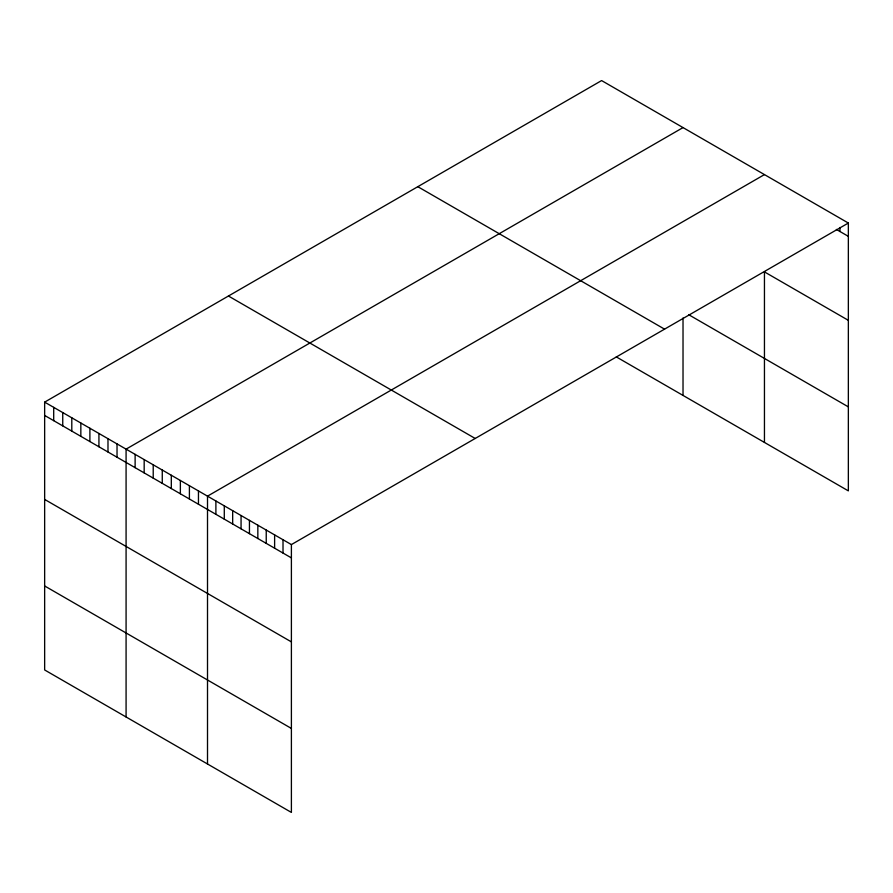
<?xml version="1.0" encoding="UTF-8"?>
<svg xmlns="http://www.w3.org/2000/svg" width="893" height="893" viewBox="0 0 893 893"><rect width="100%" height="100%" fill="white"/><g stroke="black" fill="none" stroke-linecap="round" stroke-linejoin="round"><path stroke-width="1.34" d="M44.65 402.129L291.397 544.585L291.397 812.429L44.65 669.962L44.65 402.129L601.603 80.571L848.35 223.038L848.35 490.871L616.304 356.899M683.022 127.587L126.08 449.134L126.08 716.979M764.453 174.593L207.511 496.151L207.511 763.995M291.397 544.585L848.35 223.038M836.361 229.423L848.35 236.344M848.35 320.33L764.453 271.896L764.453 442.437M688.682 314.693L848.35 406.873M417.801 186.682L664.559 329.149M228.441 296.018L475.199 438.474M44.65 415.435L291.397 557.891M44.65 499.421L291.397 641.888M44.65 585.964L291.397 728.431M839.956 227.503L839.956 231.499M683.022 317.986L683.022 395.432M283.014 539.74L283.014 553.046M274.62 534.896L274.62 548.202M266.237 530.051L266.237 543.357M257.843 525.207L257.843 538.512M249.448 520.362L249.448 533.668M241.065 515.529L241.065 528.823M232.671 510.684L232.671 523.99M224.288 505.84L224.288 519.146M215.894 500.995L215.894 514.301M198.458 490.927L198.458 504.232M189.405 485.703L189.405 499.008M180.364 480.479L180.364 493.784M171.311 475.255L171.311 488.56M162.269 470.031L162.269 483.336M153.216 464.806L153.216 478.112M144.175 459.582L144.175 472.888M135.122 454.358L135.122 467.664M117.028 443.91L117.028 457.216M107.986 438.686L107.986 451.992M98.933 433.462L98.933 446.768M89.892 428.238L89.892 441.544M80.839 423.014L80.839 436.32M71.797 417.801L71.797 431.096M62.744 412.577L62.744 425.872M53.703 407.353L53.703 420.659"/></g></svg>
